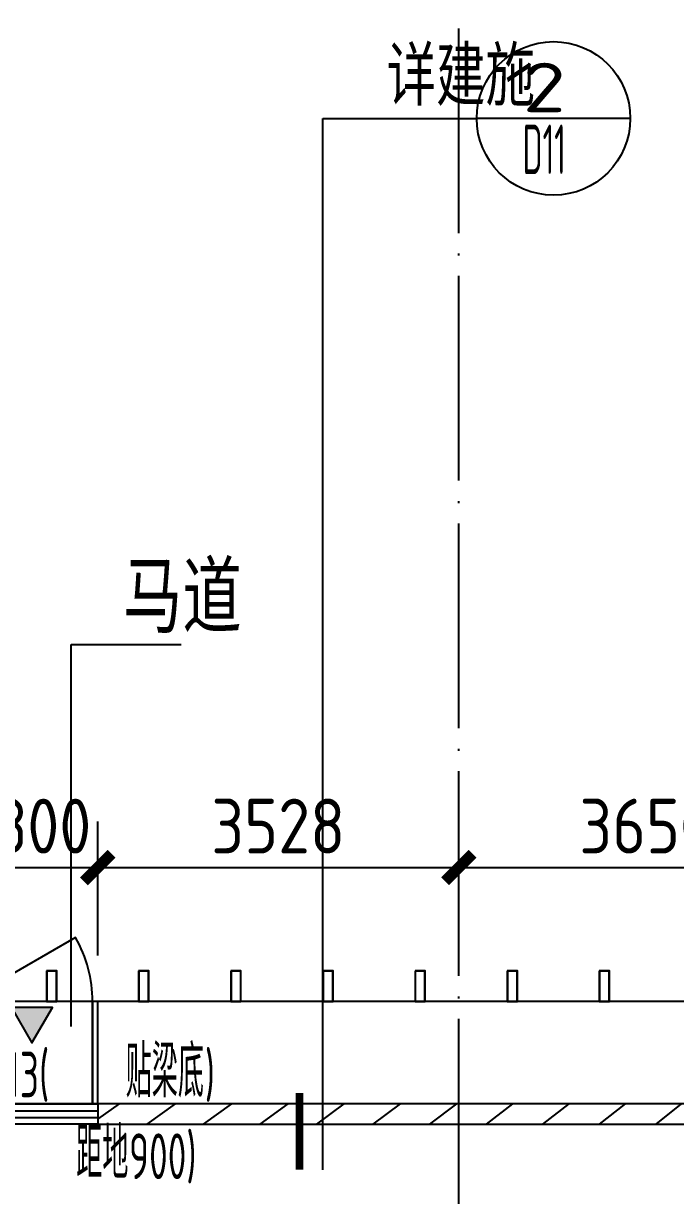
# Model space of a CAD drawing. Header units: inches. Extents: x 0 to 1813292486, y 0 to 3473589894.
# Drawn here: x 600638332 to 600644703, y 3473289822 to 3473301276 of the extents above; entities that cross this region are included whole.
import ezdxf
from ezdxf.enums import TextEntityAlignment as Align

# ---------------------------------------------------------------- set-up
doc = ezdxf.new("R2010")
doc.units = ezdxf.units.IN
doc.header["$LTSCALE"] = 1000
doc.header["$MEASUREMENT"] = 0
doc.linetypes.add('AX-MALL-GIRD-200$0$DOTE', pattern=[2.4200000000000004, 2, -0.2, 0.02, -0.2])
for name, color, linetype in [('A-Anno-Note', 241, 'Continuous'), ('AX-MALL-DIM-P02$0$A-Anno-Dims', 3, 'Continuous'), ('AX-MALL-DIM-P02$0$A-Anno-Note', 241, 'Continuous'), ('AX-MALL-DIM-P02$0$A-Detl-Thin', 131, 'Continuous'), ('AX-MALL-DIM-P02$0$DIM_LEAD', 3, 'Continuous'), ('AX-MALL-DIM-SY-P02$0$A-Anno-Note', 241, 'Continuous'), ('AX-MALL-DIM-SY-P02$0$DIM_IDEN', 3, 'Continuous'), ('AX-MALL-GIRD-200$0$A-Grid', 222, 'AX-MALL-GIRD-200$0$DOTE'), ('AX-MALL-P02-200$0$A-Anno-Note', 241, 'Continuous'), ('AX-MALL-WALL-P02$0$A-Anno-Note', 241, 'Continuous'), ('AX-MALL-WALL-P02-QT$0$A-Detl-Fine', 152, 'Continuous'), ('AX-MALL-WALL-P02-QT$0$A-Detl-Patt', 8, 'Continuous'), ('AX-MALL-WALL-P02-QT$0$A-Detl-Thin', 131, 'Continuous'), ('AX-MALL-WALL-P02-QT$0$A-Flor', 41, 'Continuous'), ('AX-MALL-WALL-P02-QT$0$A-Wall', 2, 'Continuous'), ('AX-MALL-WALL-P02-QT$0$A-Wall-Patt', 13, 'Continuous'), ('AX-MALL-WALL-P02-QT$0$A-Wind', 4, 'Continuous'), ('AX-MALL-WORD-P02$0$A-Wind-Iden', 11, 'Continuous'), ('AX-MALL-ZTKD-P02$0$A-Anno-Note', 241, 'Continuous')]:
    doc.layers.add(name, color=color, linetype=linetype)
doc.styles.add('AX-MALL-DIM-P02$0$_TCH_DIM', font='gbenor.shx')
doc.styles.add('AX-MALL-DIM-P02$0$_TCH_DIM_T3', font='gbenor.shx')
doc.styles.add('AX-MALL-DIM-SY-P02$0$_TCH_DIM', font='gbenor.shx')
doc.styles.add('AX-MALL-DIM-SY-P02$0$_TCH_LABEL', font='gbenor.shx')
doc.styles.add('AX-MALL-WORD-P02$0$_TCH_WINDOW', font='gbenor.shx', dxfattribs={"bigfont": 'gbcbig.shx'})
doc.dimstyles.new('AX-MALL-DIM-P02$0$_TCH_ARCH&&180', dxfattribs={"dimtxt": 535.5, "dimasz": 270, "dimexe": 450, "dimexo": 450, "dimgap": 137.25, "dimtad": 1, "dimdec": 0, "dimzin": 0, "dimdsep": 46, "dimtxsty": 'AX-MALL-DIM-P02$0$_TCH_DIM_T3', "dimblk": 'AX-MALL-DIM-P02$0$_ArchTick', "dimcen": 0.09, "dimclrt": 7, "dimazin": 2, "dimtfac": 1, "dimtdec": 0, "dimtix": 1, "dimtmove": 2, "dimatfit": 3, "dimfxl": 500, "dimtolj": 1, "dimtzin": 0, "dimarcsym": 0})

# ---------------------------------------------------------------- blocks, each defined once
blk = doc.blocks.new('AX-MALL-WORD-P02')
at = {"layer": 'AX-MALL-WORD-P02$0$A-Wind-Iden', "style": 'AX-MALL-WORD-P02$0$_TCH_WINDOW', "width": 0.7}
for s, height, p in [('GC1313(', 446.25, (600464539.4087992, 3473125554.509991)), ('贴梁底', 506.3829787234042, (600466323.6246312, 3473124889.837241)), (')', 446.25, (600467049.0205783, 3473124619.605966)), ('距地', 506.3829787234042, (600465592.3029453, 3473124310.21529)), ('900)', 446.25, (600466075.9002433, 3473124130.061107))]:
    blk.add_text(s, height=height, rotation=339.5681613535637, dxfattribs=at).set_placement(p)
blk = doc.blocks.new('AX-MALL-GIRD-200')
at = {"layer": 'AX-MALL-GIRD-200$0$A-Grid'}
blk.add_line((600435151.5243309, 3473031887.135766), (600473881.0632799, 3473135850.862847), dxfattribs=at)
blk = doc.blocks.new('AX-MALL-WALL-P02-QT$0$xf')
at = {"layer": 'AX-MALL-WALL-P02-QT$0$A-Detl-Thin'}
h = blk.add_hatch(color=6, dxfattribs=at)
h.dxf.hatch_style = 1
h.paths.add_polyline_path([(97742.53430771828, -73448.92074108124), (97915.73938786983, -73348.92074203491), (97742.53430759907, -73248.92074108124)])
at = {"layer": 'AX-MALL-WALL-P02-QT$0$A-Detl-Thin', "color": 6}
blk.add_lwpolyline([(97742.53430771828, -73448.92074108124), (97915.73938786983, -73348.92074203491), (97742.53430759907, -73248.92074108124), (97742.53430712223, -73448.92074155807)], dxfattribs=at)
blk = doc.blocks.new('AX-MALL-WALL-P02-QT$0$xfcyc')
at = {"layer": 'AX-MALL-WALL-P02-QT$0$A-Detl-Patt'}
blk.add_lwpolyline([(140477.1649265289, -46253.47522211075, 0.1316520738759052), (140309.6967332363, -45628.47333669662), (139227.1639059782, -46253.47155284882)], format="xyb", dxfattribs=at)
at = {"layer": 'AX-MALL-WALL-P02-QT$0$A-Detl-Thin'}
for points in [[(139177.1660671234, -47253.47244501114), (139227.1660672426, -47253.47244548798), (139227.166067481, -46253.47244501114), (139177.1660676003, -46253.47244596481)], [(139227.1660670042, -47253.47244548798), (140477.1660667658, -47253.47244501114), (140477.1660666466, -46253.47522306442), (139227.1660671234, -46253.47522354126)], [(140477.166066885, -47253.47244548798), (140527.1660665274, -47253.47244501114), (140527.1660662889, -46253.47244596481), (140477.166066885, -46253.47244596481)]]:
    blk.add_lwpolyline(points, close=True, dxfattribs=at)
at = {"layer": 'AX-MALL-WALL-P02-QT$0$A-Detl-Fine', "xscale": 2, "yscale": 2, "zscale": 2, "rotation": 269.9999994436274}
blk.add_blockref('AX-MALL-WALL-P02-QT$0$xf', (286582.3976411819, 149174.1344265938), dxfattribs=at)
blk = doc.blocks.new('AX-MALL-WALL-P02-QT$0$gerthrthrth')
at = {"layer": 'AX-MALL-WALL-P02-QT$0$A-Flor'}
for points in [[(-99.99999976158142, 300.0000004768372), (-99.99999976158142, 4.76837158203125e-07), (1.192092895507812e-07, 4.76837158203125e-07), (1.192092895507812e-06, 299.9999995231628)], [(-96.99999964237213, 296.9999995231628), (-96.99999988079071, 3.000000476837158), (-2.999999761581421, 3.000000953674316), (-2.999998927116394, 296.9999995231628)]]:
    blk.add_lwpolyline(points, close=True, dxfattribs=at)
blk = doc.blocks.new('AX-MALL-WALL-P02-QT$0$fegehrthr')
at = {"layer": 'AX-MALL-WALL-P02-QT$0$A-Flor'}
blk.add_line((323377.1744827032, 135611.3443951607), (244327.1744560003, 135611.3485383987), dxfattribs=at)
at = {"layer": 'AX-MALL-WALL-P02-QT$0$A-Flor', "rotation": 359.9999999798665}
for p in [(316798.6991392374, 135611.3484177589), (317698.699138999, 135611.3484196663), (318598.6991384029, 135611.3484182358), (319498.6991391182, 135611.3484168053), (320398.6991398335, 135611.3484196663), (321298.6991381645, 135611.3484187126), (322198.6991394758, 135611.3483986855)]:
    blk.add_blockref('AX-MALL-WALL-P02-QT$0$gerthrthrth', p, dxfattribs=at)
blk = doc.blocks.new('AX-MALL-WALL-P02-QT$0$$WINLIB2D$00000001')
at = {"color": 0}
for points in [[(-0.4999999999999964, 0.5000000000000142), (-0.4999999999999964, -0.4999999999999858)], [(-0.4999999999999964, 0.5000000000000142), (0.5000000000000036, 0.5000000000000142)], [(0.5000000000000036, -0.4999999999999858), (0.5000000000000036, 0.5000000000000142)], [(0.5000000000000036, 0.1666666666666714), (-0.4999999999999964, 0.1666666666666714)], [(0.5000000000000036, -0.1666666666666572), (-0.4999999999999964, -0.1666666666666572)], [(-0.4999999999999964, -0.4999999999999858), (0.5000000000000036, -0.4999999999999858)]]:
    blk.add_lwpolyline(points, dxfattribs=at)
blk = doc.blocks.new('AX-MALL-WALL-P02-QT')
at = {"layer": 'AX-MALL-WALL-P02-QT$0$A-Wall-Patt'}
h = blk.add_hatch(dxfattribs=at)
h.set_pattern_fill('普通砖', color=256, scale=200, style=0)
h.set_pattern_definition([(45, (0, 359.0227), (-353.55353201463, 353.55353201463), [])])
h.paths.add_polyline_path([(600495824.9484521, 3473113831.94806), (600466045.7159967, 3473124925.585963), (600465975.8974304, 3473124738.168334), (600495661.4210712, 3473113679.439714), (600495778.4027413, 3473113707.002974)])
at = {"layer": 'AX-MALL-WALL-P02-QT$0$A-Wall'}
for p, q in [((600466045.7159967, 3473124925.585963), (600465975.8974304, 3473124738.168334)), ((600495824.9484521, 3473113831.94806), (600466045.7159967, 3473124925.585963)), ((600465975.8974304, 3473124738.168334), (600495661.4210712, 3473113679.439714))]:
    blk.add_line(p, q, dxfattribs=at)
at = {"layer": 'AX-MALL-WALL-P02-QT$0$A-Detl-Fine', "rotation": 339.5681613092246}
blk.add_blockref('AX-MALL-WALL-P02-QT$0$xfcyc', (600350855.2228682, 3473218263.281198), dxfattribs=at)
at = {"layer": 'AX-MALL-WALL-P02-QT$0$A-Detl-Thin', "rotation": 339.5681613092246}
blk.add_blockref('AX-MALL-WALL-P02-QT$0$fegehrthr', (600121810.7232074, 3473109514.681517), dxfattribs=at)
at = {"layer": 'AX-MALL-WALL-P02-QT$0$A-Wind'}
blk.add_blockref('AX-MALL-GIRD-200', (0, 0), dxfattribs=at)
at = {"layer": 'AX-MALL-WALL-P02-QT$0$A-Wind', "xscale": -1300, "yscale": 200, "zscale": 200, "rotation": 339.5681613086571}
blk.add_blockref('AX-MALL-WALL-P02-QT$0$$WINLIB2D$00000001', (600465401.6994181, 3473125058.787489), dxfattribs=at)
blk = doc.blocks.new('AX-MALL-WALL-P02')
at = {"layer": 'AX-MALL-WALL-P02$0$A-Anno-Note'}
blk.add_blockref('AX-MALL-WORD-P02', (0, 0), dxfattribs=at)
blk.add_blockref('AX-MALL-WALL-P02-QT', (0, 0), dxfattribs=at)
blk = doc.blocks.new('AX-MALL-ZTKD-P02')
at = {"layer": 'AX-MALL-ZTKD-P02$0$A-Anno-Note'}
blk.add_blockref('AX-MALL-GIRD-200', (0, 0), dxfattribs=at)
blk = doc.blocks.new('AX-MALL-DIM-SY-P02')
at = {"layer": 'AX-MALL-DIM-SY-P02$0$DIM_IDEN'}
for p, q in [((600467880.9854367, 3473123555.539345), (600471467.1785252, 3473133182.145037)), ((600471467.1785252, 3473133182.145037), (600472877.522684, 3473132656.750454)), ((600474283.1549039, 3473132133.111207), (600472877.5226839, 3473132656.750454))]:
    blk.add_line(p, q, dxfattribs=at)
at = {"layer": 'AX-MALL-DIM-SY-P02$0$DIM_IDEN', "const_width": 75}
blk.add_lwpolyline([(600467670.1406037, 3473123634.085232), (600467931.9602273, 3473124336.901343)], dxfattribs=at)
at = {"layer": 'AX-MALL-DIM-SY-P02$0$DIM_IDEN'}
blk.add_circle((600473580.3387941, 3473132394.93083), 750, dxfattribs=at)
at = {"layer": 'AX-MALL-DIM-SY-P02$0$A-Anno-Note', "style": 'AX-MALL-DIM-SY-P02$0$_TCH_DIM', "width": 0.7}
blk.add_text('详建施', height=506.3829787234042, rotation=339.5681613088448, dxfattribs=at).set_placement((600472113.8876183, 3473133131.25764))
at = {"layer": 'AX-MALL-DIM-SY-P02$0$A-Anno-Note', "style": 'AX-MALL-DIM-SY-P02$0$_TCH_LABEL'}
for s, width, p, p2 in [('2', 1.721144848786169, (600473318.5368397, 3473132556.886802), (600473714.5660784, 3473132409.35429)), ('D11', 0.6363636364678138, (600473107.776108, 3473131991.130747), (600473503.8053467, 3473131843.598235))]:
    blk.add_text(s, height=482.9906831399546, rotation=339.5681613000222, dxfattribs=dict(at, width=width)).set_placement(p, p2, align=Align.FIT)
blk = doc.blocks.new('AX-MALL-DIM-P02$0$_ArchTick')
at = {"color": 0, "linetype": 'ByBlock', "const_width": 0.4}
blk.add_lwpolyline([(-0.5, -0.5), (0.5, 0.5)], dxfattribs=at)
blk = doc.blocks.new('*D1558')
at = {"layer": 'AX-MALL-DIM-P02$0$A-Anno-Dims', "color": 0, "lineweight": -2, "transparency": 16777216}
for p, q in [((600469858.3929353, 3473125052.598448), (600470315.4669452, 3473126279.546122)), ((600470158.3751712, 3473125857.856456), (600473578.7030293, 3473124583.683969)), ((600473278.7207934, 3473123778.425961), (600473735.7948033, 3473125005.373635))]:
    blk.add_line(p, q, dxfattribs=at)
at = {"layer": 'AX-MALL-DIM-P02$0$A-Anno-Dims', "color": 0, "lineweight": -2, "transparency": 16777216, "xscale": 270, "yscale": 270, "zscale": 270}
for p, rotation in [((600470158.3751712, 3473125857.856456), 159.5681613485989), ((600473578.7030293, 3473124583.683969), 339.5681613485989)]:
    blk.add_blockref('AX-MALL-DIM-P02$0$_ArchTick', p, dxfattribs=dict(at, rotation=rotation))
at = {"layer": 'AX-MALL-DIM-P02$0$A-Anno-Dims', "color": 7, "transparency": 16777216, "insert": (600472009.921697, 3473125600.290912), "char_height": 535.5, "attachment_point": 5, "rotation": 339.56816134859895, "style": 'AX-MALL-DIM-P02$0$_TCH_DIM_T3'}
blk.add_mtext('\\A1;3650', dxfattribs=at)
blk = doc.blocks.new('*D1559')
at = {"layer": 'AX-MALL-DIM-P02$0$A-Anno-Dims', "color": 0, "lineweight": -2, "transparency": 16777216}
for p, q in [((600466551.9006294, 3473126284.363852), (600467008.9746393, 3473127511.311526)), ((600466851.8828653, 3473127089.62186), (600470158.3751714, 3473125857.856456)), ((600469858.3929355, 3473125052.598448), (600470315.4669454, 3473126279.546122))]:
    blk.add_line(p, q, dxfattribs=at)
at = {"layer": 'AX-MALL-DIM-P02$0$A-Anno-Dims', "color": 0, "lineweight": -2, "transparency": 16777216, "xscale": 270, "yscale": 270, "zscale": 270}
for p, rotation in [((600466851.8828653, 3473127089.62186), 159.5681613517711), ((600470158.3751714, 3473125857.856456), 339.568161351771)]:
    blk.add_blockref('AX-MALL-DIM-P02$0$_ArchTick', p, dxfattribs=dict(at, rotation=rotation))
at = {"layer": 'AX-MALL-DIM-P02$0$A-Anno-Dims', "color": 7, "transparency": 16777216, "insert": (600468646.5116149, 3473126853.259857), "char_height": 535.5, "attachment_point": 5, "rotation": 339.56816135177104, "style": 'AX-MALL-DIM-P02$0$_TCH_DIM_T3'}
blk.add_mtext('\\A1;3528', dxfattribs=at)
blk = doc.blocks.new('*D1560')
at = {"layer": 'AX-MALL-DIM-P02$0$A-Anno-Dims', "color": 0, "lineweight": -2, "transparency": 16777216}
for p, q in [((600465333.6860384, 3473126738.184532), (600465790.7600487, 3473127965.132206)), ((600465633.6682748, 3473127543.44254), (600465380.6544751, 3473127637.697605)), ((600465633.6682748, 3473127543.44254), (600466851.8828655, 3473127089.62186)), ((600466551.9006294, 3473126284.363852), (600467008.9746395, 3473127511.311526)), ((600466851.8828655, 3473127089.62186), (600467104.8966652, 3473126995.366796))]:
    blk.add_line(p, q, dxfattribs=at)
at = {"layer": 'AX-MALL-DIM-P02$0$A-Anno-Dims', "color": 0, "lineweight": -2, "transparency": 16777216, "xscale": 270, "yscale": 270, "zscale": 270}
for p, rotation in [((600465633.6682748, 3473127543.44254), 339.5681613503145), ((600466851.8828655, 3473127089.62186), 159.5681613503145)]:
    blk.add_blockref('AX-MALL-DIM-P02$0$_ArchTick', p, dxfattribs=dict(at, rotation=rotation))
at = {"layer": 'AX-MALL-DIM-P02$0$A-Anno-Dims', "color": 7, "transparency": 16777216, "insert": (600466384.1581664, 3473127696.0529), "char_height": 535.5, "attachment_point": 5, "rotation": 339.56816135031454, "style": 'AX-MALL-DIM-P02$0$_TCH_DIM_T3'}
blk.add_mtext('\\A1;1300', dxfattribs=at)
blk = doc.blocks.new('AX-MALL-DIM-P02')
at = {"layer": 'AX-MALL-DIM-P02$0$DIM_LEAD'}
for p, q in [((600466067.8112131, 3473125724.066007), (600467370.4840764, 3473129220.89891)), ((600467370.4840764, 3473129220.89891), (600468375.1981504, 3473128846.613436))]:
    blk.add_line(p, q, dxfattribs=at)
at = {"layer": 'AX-MALL-DIM-P02$0$A-Anno-Dims'}
blk.add_blockref('AX-MALL-DIM-SY-P02', (0, 0), dxfattribs=at)
at = {"layer": 'AX-MALL-DIM-P02$0$A-Detl-Thin'}
blk.add_blockref('AX-MALL-ZTKD-P02', (-2.384185791015625e-06, 9.5367431640625e-07), dxfattribs=at)
at = {"layer": 'AX-MALL-DIM-P02$0$A-Anno-Note', "style": 'AX-MALL-DIM-P02$0$_TCH_DIM', "width": 0.7}
blk.add_text('马道', height=607.6595744680851, rotation=339.5681613092246, dxfattribs=at).set_placement((600467906.1406691, 3473129213.62758))
at = {"layer": 'AX-MALL-DIM-P02$0$A-Anno-Dims'}
for p1, p2, distance, picture, middle in [((600465176.5942647, 3473126316.494866), (600466394.8088554, 3473125862.674186), 1309.3193823422537, '*D1560', (600466384.1581664, 3473127696.0529)), ((600466394.8088554, 3473125862.674186), (600469701.3011615, 3473124630.908782), 1309.3193822590238, '*D1559', (600468646.5116149, 3473126853.259857)), ((600469701.3011614, 3473124630.908782), (600473121.6290195, 3473123356.736295), 1309.3193822174087, '*D1558', (600472009.921697, 3473125600.290912))]:
    dim = blk.add_aligned_dim(p1=p1, p2=p2, distance=distance, dimstyle='AX-MALL-DIM-P02$0$_TCH_ARCH&&180', dxfattribs=at)
    dim.commit()
    dim.dimension.update_dxf_attribs({"geometry": picture, "text_midpoint": middle})
blk = doc.blocks.new('AX-MALL-P02-200')
at = {"layer": 'AX-MALL-P02-200$0$A-Anno-Note'}
blk.add_blockref('AX-MALL-WALL-P02', (0, 0), dxfattribs=at)
blk.add_blockref('AX-MALL-DIM-P02', (0, 0), dxfattribs=at)

msp = doc.modelspace()

# ---------------------------------------------------------------- block references
at = {"layer": 'A-Anno-Note', "rotation": 20.43183869077545}
msp.add_blockref('AX-MALL-P02-200', (1250392458.527329, 9048125.682563305), dxfattribs=at)

doc.saveas('drawing.dxf')
